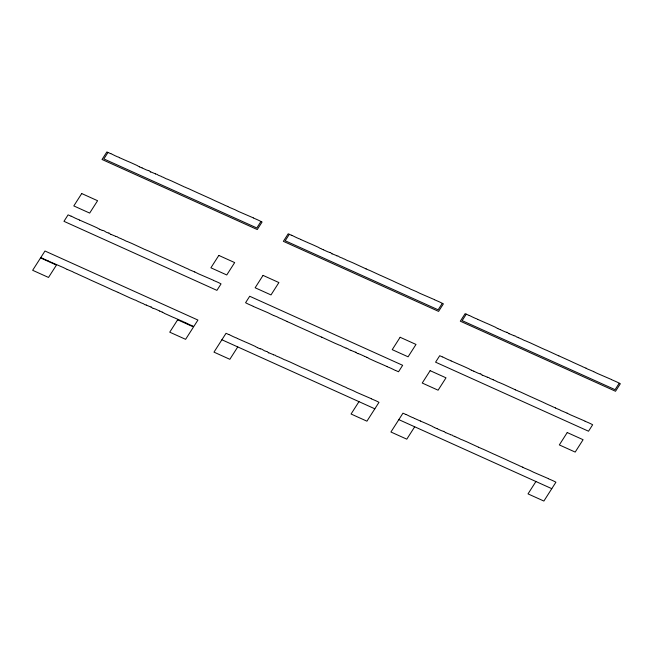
<?xml version="1.0" encoding="UTF-8"?>
<svg xmlns="http://www.w3.org/2000/svg" width="653" height="653" viewBox="0 0 653 653"><rect width="100%" height="100%" fill="white"/><g stroke="black" fill="none" stroke-linecap="round" stroke-linejoin="round"><path stroke-width="0.98" d="M118.209 292.43A4.498 3.885 -21.8 0 0 117.001 291.924L116.577 291.76A1.592 1.379 -21.8 0 1 116.299 291.597L114.079 290.626A0.89 0.767 -21.8 0 1 113.663 290.52L102.252 285.247A2.963 2.555 -21.8 0 1 101.297 284.847L89.861 279.713A6.13 5.289 -21.8 0 0 88.914 279.223L88.131 278.896A3.094 2.669 -21.8 0 1 87.706 278.643L81.299 275.77A1.51 1.306 -21.8 0 1 80.939 275.566L77.919 274.252A2.628 2.269 -21.8 0 0 77.356 273.901L74.018 272.497A6.391 5.518 -21.8 0 1 73.34 272.113L72.173 271.468A3.681 3.175 -21.8 0 0 71.618 271.297L67.186 269.411M287.165 321.603L292.438 323.888A3.094 2.669 -21.8 0 0 292.854 324.141L293.638 324.468A6.13 5.289 -21.8 0 1 294.593 324.957L306.02 330.1A2.963 2.555 -21.8 0 0 306.975 330.508L318.386 335.764A0.89 0.767 -21.8 0 0 318.803 335.871L321.023 336.85A1.592 1.379 -21.8 0 0 321.3 337.013L321.733 337.16M260.947 221.506L262.082 222.012L257.266 229.546L102.039 159.487L106.855 151.953L107.99 152.459L103.868 158.916L256.817 227.954L260.947 221.506C258.768 220.216 255.788 219.057 253.356 217.98M442.269 303.351L443.403 303.857L438.587 311.391L283.369 241.332L288.185 233.798L289.32 234.313L285.19 240.761L438.147 309.8L442.269 303.351C440.089 302.061 437.11 300.902 434.686 299.825M237.749 346.931L229.84 359.305L213.98 352.138L226.02 333.316L228.052 334.205A1.616 1.396 -21.8 0 0 228.803 334.516M358.979 401.644L351.069 414.018L366.929 421.177L378.969 402.354C376.797 401.064 373.867 399.881 371.41 398.877M619.215 383.213L620.35 383.727L615.534 391.261L460.316 321.194L465.132 313.669L466.266 314.175L462.136 320.631L615.085 389.67L619.215 383.213C617.044 381.915 614.057 380.781 611.632 379.695M414.696 426.793L406.786 439.167L390.918 432.008L402.958 413.178L404.999 414.075A1.616 1.396 -21.8 0 0 405.75 414.386M535.925 481.514L528.016 493.888L543.876 501.047L555.915 482.216C553.736 480.959 550.814 479.751 548.349 478.747M150.81 171.935L155.545 173.878M110.904 234.345L115.646 236.288M150.957 307.057L146.248 305.09M332.132 253.78L336.875 255.723M268.832 352.783L273.574 354.726M355.689 352.302L351.012 350.408M509.079 333.65L513.821 335.593M482.518 375.189L487.26 377.132M445.779 432.653L450.521 434.596M150.704 172.017L150.182 171.788A1.624 1.396 -21.8 0 1 150.027 171.519L149.153 170.678A2.057 1.771 -21.8 0 0 148.615 170.645L148.558 170.645M110.83 234.403L110.284 234.198A1.624 1.396 -21.8 0 1 110.12 233.929L109.247 233.088A2.057 1.771 -21.8 0 0 108.708 233.048L108.708 233.048M151.063 306.975L151.618 307.179A1.624 1.396 -21.8 0 1 151.774 307.449L152.647 308.289A2.057 1.771 -21.8 0 0 153.186 308.33L153.243 308.322M332.034 253.862L331.512 253.633A1.624 1.396 -21.8 0 1 331.349 253.364L330.475 252.523A2.057 1.771 -21.8 0 0 329.936 252.491L329.912 252.491M268.734 352.865L268.203 352.636A1.624 1.396 -21.8 0 1 268.048 352.367L267.175 351.526A2.057 1.771 -21.8 0 0 266.636 351.494L266.636 351.494M355.787 352.22L356.342 352.432A1.624 1.396 -21.8 0 1 356.497 352.702L357.371 353.542A2.057 1.771 -21.8 0 0 357.909 353.575L357.966 353.575M509.005 333.716L508.45 333.503A1.624 1.396 -21.8 0 1 508.295 333.234L507.422 332.393A2.057 1.771 -21.8 0 0 506.883 332.361L506.826 332.361M482.42 375.271L481.89 375.042A1.624 1.396 -21.8 0 1 481.734 374.773L480.861 373.94A2.057 1.771 -21.8 0 0 480.322 373.9L480.29 373.9M445.681 432.735L445.15 432.506A1.624 1.396 -21.8 0 1 444.995 432.237L444.122 431.396A2.057 1.771 -21.8 0 0 443.583 431.364L443.583 431.364M321.358 248.866L321.986 249.152A1.02 0.882 -21.8 0 0 322.362 249.389L323.382 249.683M119.54 157.7L124.38 159.846A8.832 7.616 -21.8 0 0 125.474 160.312L126.151 160.581A1.804 1.551 -21.8 0 1 126.437 160.777C130.274 162.311 134.151 164.14 137.726 165.78A0.906 0.784 -21.8 0 0 137.938 166.05L139.554 166.809M79.642 220.11L84.482 222.249A8.832 7.616 -21.8 0 0 85.576 222.714L86.245 222.983A1.804 1.551 -21.8 0 1 86.531 223.179C90.367 224.722 94.244 226.55 97.828 228.191A0.906 0.784 -21.8 0 0 98.04 228.46L99.656 229.211M300.87 239.545L305.71 241.692A8.832 7.616 -21.8 0 0 306.804 242.157L307.473 242.426A1.804 1.551 -21.8 0 1 307.759 242.622C311.595 244.173 315.472 245.969 319.056 247.626A0.906 0.784 -21.8 0 0 319.268 247.895L320.884 248.654M182.211 321.276L177.412 319.121A8.832 7.616 -21.8 0 0 176.318 318.664L175.73 318.435A1.804 1.551 -21.8 0 1 175.363 318.199C171.576 316.754 167.454 314.591 164.107 313.285A0.906 0.784 -21.8 0 0 163.854 312.918L162.246 312.167M237.561 338.548L242.41 340.695A8.832 7.616 -21.8 0 0 243.504 341.16L244.173 341.429A1.804 1.551 -21.8 0 1 244.459 341.625C248.295 343.168 252.172 344.996 255.756 346.629A0.906 0.784 -21.8 0 0 255.968 346.898L257.576 347.657M477.816 319.415L482.657 321.562A8.832 7.616 -21.8 0 0 483.751 322.027L484.42 322.296A1.804 1.551 -21.8 0 1 484.706 322.492C488.542 324.035 492.419 325.855 496.002 327.496A0.906 0.784 -21.8 0 0 496.215 327.765L497.823 328.524M386.984 366.521L382.144 364.374A8.832 7.616 -21.8 0 0 381.042 363.909L380.373 363.639A1.804 1.551 -21.8 0 1 380.087 363.443C376.267 361.95 372.316 359.983 368.814 358.489A0.906 0.784 -21.8 0 0 368.586 358.171L366.97 357.411M451.247 360.954L456.088 363.101A8.832 7.616 -21.8 0 0 457.19 363.566L457.859 363.835A1.804 1.551 -21.8 0 1 458.145 364.031C461.981 365.574 465.858 367.394 469.442 369.035A0.906 0.784 -21.8 0 0 469.654 369.304L471.262 370.063M414.508 418.418L419.348 420.565A8.832 7.616 -21.8 0 0 420.45 421.03M345.87 348.09L345.168 347.82A3.934 3.396 -21.8 0 0 344.425 347.323A1.886 1.624 -21.8 0 0 343.731 347.176L340.221 345.372A7.82 6.742 -21.8 0 0 339.829 345.266L339.095 345.062A1.29 1.11 -21.8 0 1 338.842 344.915L335.422 343.454A1.935 1.673 -21.8 0 1 335.103 343.331L322.917 337.699A4.498 3.885 -21.8 0 0 321.733 337.168M346.172 348.025L348.106 348.947A1.437 1.241 -21.8 0 1 348.384 349.069L349.224 349.779A1.086 0.939 -21.8 0 0 349.763 349.935L350.939 350.22M119.368 157.724L118.724 157.242A0.98 0.849 -21.8 0 0 118.413 157.047L117.785 156.9A2.343 2.024 -21.8 0 1 117.393 156.793L116.071 156.132A2.318 2 -21.8 0 0 115.679 156.018L111.026 153.692M79.511 220.126L78.817 219.645A0.98 0.849 -21.8 0 0 78.515 219.449L77.878 219.31A2.343 2.024 -21.8 0 1 77.495 219.196L76.172 218.535A2.318 2 -21.8 0 0 75.781 218.429L71.128 216.102M300.698 239.569L300.045 239.088A0.98 0.849 -21.8 0 0 299.743 238.892L299.107 238.745A2.343 2.024 -21.8 0 1 298.723 238.639L297.401 237.978A2.318 2 -21.8 0 0 297.009 237.863L292.291 235.537M182.383 321.252L183.077 321.733A0.98 0.849 -21.8 0 0 183.379 321.929L184.015 322.068A2.343 2.024 -21.8 0 1 184.399 322.182L185.721 322.843A2.318 2 -21.8 0 0 186.113 322.949L190.831 325.284M237.39 338.572L236.745 338.091A0.98 0.849 -21.8 0 0 236.443 337.895L235.806 337.748A2.343 2.024 -21.8 0 1 235.415 337.642L234.101 336.981A2.318 2 -21.8 0 0 233.709 336.866L228.991 334.54M477.686 319.439L476.992 318.958A0.98 0.849 -21.8 0 0 476.69 318.754L476.053 318.615A2.343 2.024 -21.8 0 1 475.67 318.509L474.347 317.848A2.318 2 -21.8 0 0 473.956 317.733L469.238 315.407M387.115 366.496L387.8 366.978A0.98 0.849 -21.8 0 0 388.111 367.174L388.739 367.321A2.343 2.024 -21.8 0 1 389.131 367.427L390.445 368.088A2.318 2 -21.8 0 0 390.837 368.202L395.555 370.529M451.076 360.987L450.431 360.497A0.98 0.849 -21.8 0 0 450.129 360.301L449.493 360.154A2.343 2.024 -21.8 0 1 449.101 360.048L447.787 359.387A2.318 2 -21.8 0 0 447.395 359.281L442.742 356.954M414.337 418.442L413.692 417.961A0.98 0.849 -21.8 0 0 413.382 417.757L412.753 417.618A2.343 2.024 -21.8 0 1 412.361 417.512L411.047 416.851A2.318 2 -21.8 0 0 410.655 416.736L406.003 414.41M273.876 315.562L276.341 316.542A3.681 3.175 -21.8 0 1 276.905 316.721L278.064 317.366A6.391 5.518 -21.8 0 0 278.733 317.758L282.08 319.146A2.628 2.269 -21.8 0 1 282.643 319.505L285.663 320.811A1.51 1.306 -21.8 0 0 286.022 321.015L287.165 321.521M273.672 315.562L271.909 314.656A2.498 2.155 -21.8 0 1 271.093 314.281L267.779 312.64A2.906 2.506 -21.8 0 0 267.379 312.477L253.258 306.412M194.708 271.966L190.284 270.081A3.681 3.175 -21.8 0 1 189.721 269.909L188.562 269.265A6.391 5.518 -21.8 0 0 187.884 268.873L184.538 267.477A2.628 2.269 -21.8 0 1 183.975 267.118L180.954 265.812A1.51 1.306 -21.8 0 0 180.595 265.608L174.188 262.735A3.094 2.669 -21.8 0 0 173.763 262.482L172.988 262.155A6.13 5.289 -21.8 0 1 172.033 261.665L160.597 256.523A2.963 2.555 -21.8 0 0 159.642 256.123L148.231 250.858A0.89 0.767 -21.8 0 0 147.815 250.752L145.595 249.781A1.592 1.379 -21.8 0 0 145.317 249.609L144.884 249.47A4.498 3.885 -21.8 0 1 143.684 248.94L131.514 243.291A1.935 1.673 -21.8 0 0 131.196 243.169L127.776 241.708A1.29 1.11 -21.8 0 0 127.523 241.561L126.788 241.357A7.82 6.742 -21.8 0 1 126.396 241.259L122.886 239.447A1.886 1.624 -21.8 0 1 122.201 239.292A3.934 3.396 -21.8 0 1 121.458 238.794L118.511 237.676A1.437 1.241 -21.8 0 1 118.242 237.553L117.393 236.843A1.086 0.939 -21.8 0 0 116.854 236.688L115.695 236.443M148.394 170.645L146.876 170.074A2.155 1.853 -21.8 0 1 146.492 169.976L142.109 167.96M329.724 252.491L328.206 251.919A2.155 1.853 -21.8 0 1 327.814 251.821L323.431 249.813M108.422 233.039L106.978 232.476A2.155 1.853 -21.8 0 1 106.586 232.386L103.729 230.64L102.227 230.411M506.671 332.361L505.153 331.789A2.155 1.853 -21.8 0 1 504.761 331.691L500.378 329.675M480.11 373.908L478.592 373.328A2.155 1.853 -21.8 0 1 478.2 373.23L473.817 371.222M358.122 353.575L359.648 354.146A2.155 1.853 -21.8 0 1 360.032 354.244L364.415 356.252M153.398 308.322L154.916 308.902A2.155 1.853 -21.8 0 1 155.308 308.991L159.691 311.008M266.424 351.494L264.906 350.922A2.155 1.853 -21.8 0 1 264.514 350.824L261.657 349.086L260.147 348.857M443.297 431.347L441.844 430.792A2.155 1.853 -21.8 0 1 441.461 430.694L437.077 428.678M366.113 268.905L366.545 269.052A1.592 1.379 -21.8 0 1 366.823 269.216L369.043 270.195A0.89 0.767 -21.8 0 1 369.459 270.301L380.87 275.574A2.963 2.555 -21.8 0 1 381.825 275.966L393.261 281.108A6.13 5.289 -21.8 0 0 394.216 281.598L394.992 281.925A3.094 2.669 -21.8 0 1 395.416 282.178L401.824 285.051A1.51 1.306 -21.8 0 1 402.183 285.255L405.203 286.561A2.628 2.269 -21.8 0 0 405.766 286.92L409.105 288.324A6.391 5.518 -21.8 0 1 409.782 288.708L410.949 289.344A3.681 3.175 -21.8 0 0 411.512 289.524L415.937 291.409A2.498 2.155 -21.8 0 1 416.753 291.785L420.075 293.426A2.906 2.506 -21.8 0 0 420.475 293.589L434.612 299.694M420.442 421.03L421.12 421.299A1.804 1.551 -21.8 0 1 421.405 421.495C425.242 423.03 429.119 424.858 432.694 426.499A0.906 0.784 -21.8 0 0 432.906 426.768L434.523 427.527M227.783 206.479L224.436 205.075A2.628 2.269 -21.8 0 1 223.873 204.716L220.861 203.41A1.51 1.306 -21.8 0 0 220.494 203.205L214.086 200.332A3.094 2.669 -21.8 0 0 213.67 200.079L212.886 199.753A6.13 5.289 -21.8 0 1 211.931 199.263L200.504 194.121A2.963 2.555 -21.8 0 0 199.549 193.712L188.129 188.456A0.89 0.767 -21.8 0 0 187.721 188.35L185.501 187.37A1.592 1.379 -21.8 0 0 185.223 187.207L184.791 187.06A4.498 3.885 -21.8 0 1 183.591 186.538L171.421 180.889A1.935 1.673 -21.8 0 0 171.102 180.767L167.682 179.306A1.29 1.11 -21.8 0 0 167.429 179.159L166.695 178.955A7.82 6.742 -21.8 0 1 166.303 178.849L162.785 177.045A1.886 1.624 -21.8 0 1 162.099 176.89A3.934 3.396 -21.8 0 1 161.356 176.392L158.418 175.273A1.437 1.241 -21.8 0 1 158.14 175.143L157.3 174.441A1.086 0.939 -21.8 0 0 156.761 174.286L155.585 174M586.051 368.194L582.713 366.782A2.628 2.269 -21.8 0 1 582.15 366.431L579.129 365.117A1.51 1.306 -21.8 0 0 578.77 364.921L572.363 362.048A3.094 2.669 -21.8 0 0 571.938 361.786L571.155 361.468A6.13 5.289 -21.8 0 1 570.2 360.978L558.772 355.828M522.751 467.197L519.413 465.793A2.628 2.269 -21.8 0 1 518.849 465.434L515.829 464.12A1.51 1.306 -21.8 0 0 515.47 463.924L509.054 461.051A3.094 2.669 -21.8 0 0 508.638 460.789L507.854 460.471A6.13 5.289 -21.8 0 1 506.899 459.981L495.472 454.831A2.963 2.555 -21.8 0 0 494.517 454.431L483.106 449.174A0.89 0.767 -21.8 0 0 482.689 449.06L480.469 448.089A1.592 1.379 -21.8 0 0 480.192 447.925L479.759 447.778A4.498 3.885 -21.8 0 1 478.559 447.256M221.889 339.764L374.838 408.811M398.836 419.634L551.785 488.673M548.259 478.559L534.113 472.462A2.906 2.506 -21.8 0 1 533.713 472.299L530.399 470.65A2.498 2.155 -21.8 0 0 529.583 470.274L525.151 468.389A3.681 3.175 -21.8 0 1 524.588 468.217L523.428 467.572A6.391 5.518 -21.8 0 0 522.759 467.181M593.699 371.647L597.022 373.296A2.906 2.506 -21.8 0 0 597.413 373.459L611.559 379.556M567.139 413.186L570.453 414.835A2.906 2.506 -21.8 0 0 570.853 414.998L584.998 421.103M515.315 389.776L503.128 384.144A1.935 1.673 -21.8 0 0 502.81 384.021L499.39 382.56A1.29 1.11 -21.8 0 0 499.137 382.413L498.402 382.209A7.82 6.742 -21.8 0 1 498.01 382.103L494.501 380.299A1.886 1.624 -21.8 0 1 493.815 380.144A3.934 3.396 -21.8 0 1 493.072 379.646M478.576 447.24L466.389 441.599A1.935 1.673 -21.8 0 0 466.071 441.485L462.65 440.016A1.29 1.11 -21.8 0 0 462.397 439.869L461.663 439.665A7.82 6.742 -21.8 0 1 461.271 439.567L457.761 437.763A1.886 1.624 -21.8 0 1 457.067 437.6A3.934 3.396 -21.8 0 1 456.333 437.11L454.937 436.71M118.193 292.454L130.38 298.086A1.935 1.673 -21.8 0 0 130.698 298.209L134.118 299.67A1.29 1.11 -21.8 0 0 134.371 299.817L135.106 300.021A7.82 6.742 -21.8 0 1 135.498 300.119L139.007 301.931A1.886 1.624 -21.8 0 1 139.693 302.086A3.934 3.396 -21.8 0 1 140.436 302.584L143.382 303.702A1.437 1.241 -21.8 0 1 143.652 303.825L144.501 304.535A1.086 0.939 -21.8 0 0 145.039 304.682L146.207 304.967M493.064 379.654L490.125 378.528A1.437 1.241 -21.8 0 1 489.848 378.405L489.007 377.695A1.086 0.939 -21.8 0 0 488.468 377.54L487.301 377.254M437.02 428.556L436 428.262A1.02 0.882 -21.8 0 1 435.633 428.025L434.555 427.633M260.074 348.686L259.061 348.392A1.02 0.882 -21.8 0 1 258.686 348.155L257.617 347.763M555.589 407.97L552.569 406.664A1.51 1.306 -21.8 0 0 552.209 406.46L545.802 403.587A3.094 2.669 -21.8 0 0 545.377 403.334L544.594 403.007A6.13 5.289 -21.8 0 1 543.639 402.517L532.211 397.375A2.963 2.555 -21.8 0 0 531.256 396.967L519.845 391.71A0.89 0.767 -21.8 0 0 519.429 391.604L517.209 390.625A1.592 1.379 -21.8 0 0 516.931 390.461L516.499 390.314A4.498 3.885 -21.8 0 1 515.299 389.792M289.32 234.313L291.36 235.202M191.77 325.618L193.802 326.508L197.932 320.052L44.975 251.013L40.853 257.47C43.033 258.751 46.012 259.918 48.436 260.988M466.266 314.175L468.299 315.072A1.616 1.396 -21.8 0 0 469.058 315.383M107.99 152.459L110.031 153.357A1.616 1.396 -21.8 0 0 110.781 153.667M253.291 217.849L239.145 211.743A2.906 2.506 -21.8 0 1 238.745 211.58L235.431 209.931A2.498 2.155 -21.8 0 0 234.615 209.556L230.183 207.678A3.681 3.175 -21.8 0 1 229.619 207.499L228.46 206.854A6.391 5.518 -21.8 0 0 227.791 206.462M473.76 371.092L472.748 370.798A1.02 0.882 -21.8 0 1 472.372 370.561L471.311 370.202M364.488 356.424L365.492 356.677A1.02 0.882 -21.8 0 1 365.86 356.913L366.937 357.305M142.052 167.837L141.032 167.543A1.02 0.882 -21.8 0 1 140.656 167.307L139.595 166.948M253.16 306.241C250.736 305.163 247.756 303.996 245.577 302.714L249.707 296.258L402.656 365.305L398.534 371.753L396.493 370.863A1.616 1.396 -21.8 0 0 395.742 370.553M371.312 398.697L357.167 392.592A2.906 2.506 -21.8 0 1 356.767 392.429L353.453 390.78A2.498 2.155 -21.8 0 0 352.636 390.404L348.204 388.527A3.681 3.175 -21.8 0 1 347.641 388.347L346.482 387.702A6.391 5.518 -21.8 0 0 345.812 387.319L342.466 385.923A2.628 2.269 -21.8 0 1 341.903 385.564L338.883 384.258A1.51 1.306 -21.8 0 0 338.523 384.054L332.116 381.181A3.094 2.669 -21.8 0 0 331.691 380.928L330.908 380.601A6.13 5.289 -21.8 0 1 329.953 380.111L318.525 374.969A2.963 2.555 -21.8 0 0 317.57 374.561L306.241 369.361A0.89 0.767 -21.8 0 0 305.743 369.198L303.523 368.219A1.592 1.379 -21.8 0 0 303.245 368.055L302.812 367.908A4.498 3.885 -21.8 0 1 301.613 367.386L289.442 361.738A1.935 1.673 -21.8 0 0 289.124 361.615L285.704 360.154A1.29 1.11 -21.8 0 0 285.451 360.007L284.716 359.803A7.82 6.742 -21.8 0 1 284.324 359.697L280.814 357.893A1.886 1.624 -21.8 0 1 280.129 357.738A3.934 3.396 -21.8 0 1 279.386 357.24L276.439 356.122A1.437 1.241 -21.8 0 1 276.162 355.999L275.321 355.289A1.086 0.939 -21.8 0 0 274.782 355.134L273.623 354.889M213.384 280.251L199.247 274.146A2.906 2.506 -21.8 0 1 198.847 273.991L195.533 272.342A2.498 2.155 -21.8 0 0 194.708 271.958M48.51 261.127L62.647 267.232A2.906 2.506 -21.8 0 1 63.047 267.387L66.369 269.036A2.498 2.155 -21.8 0 0 67.186 269.42M99.697 229.35L100.758 229.709A1.02 0.882 -21.8 0 0 101.133 229.946L102.154 230.24M585.096 421.283C587.374 422.213 590.5 423.511 592.655 424.76L588.524 431.217L435.575 362.178L439.706 355.722L441.738 356.611A1.616 1.396 -21.8 0 0 442.489 356.922M213.482 280.431C215.759 281.361 218.894 282.659 221.041 283.908L216.918 290.365L63.961 221.326L68.092 214.87L70.124 215.759A1.616 1.396 -21.8 0 0 70.883 216.07M500.329 329.553L499.308 329.259A1.02 0.882 -21.8 0 1 498.933 329.022L497.864 328.63M159.74 311.138L160.76 311.432A1.02 0.882 -21.8 0 1 161.136 311.661L162.205 312.061M450.586 434.8L451.729 435.004A1.086 0.939 -21.8 0 1 452.268 435.151L453.109 435.861A1.437 1.241 -21.8 0 0 453.386 435.992L454.847 436.424M336.94 255.927L338.083 256.131A1.086 0.939 -21.8 0 1 338.621 256.286L339.47 256.996A1.437 1.241 -21.8 0 0 339.74 257.119L342.678 258.245A3.934 3.396 -21.8 0 0 343.421 258.743A1.886 1.624 -21.8 0 0 344.115 258.89L347.625 260.694A7.82 6.742 -21.8 0 0 348.016 260.8L348.751 261.004A1.29 1.11 -21.8 0 1 349.012 261.151L352.424 262.612A1.935 1.673 -21.8 0 1 352.742 262.735L364.929 268.367A4.498 3.885 -21.8 0 0 366.121 268.897M518.245 337.707L519.625 338.107A3.934 3.396 -21.8 0 0 520.368 338.605A1.886 1.624 -21.8 0 0 521.061 338.76L524.571 340.564A7.82 6.742 -21.8 0 0 524.963 340.662L525.698 340.866A1.29 1.11 -21.8 0 1 525.951 341.013L529.371 342.482A1.935 1.673 -21.8 0 1 529.689 342.596L541.876 348.237A4.498 3.885 -21.8 0 0 543.067 348.767L543.492 348.922A1.592 1.379 -21.8 0 1 543.769 349.086L545.99 350.057A0.89 0.767 -21.8 0 1 546.406 350.171L557.817 355.436A2.963 2.555 -21.8 0 1 558.772 355.836M518.147 337.421L516.686 336.989A1.437 1.241 -21.8 0 1 516.409 336.858L515.568 336.148A1.086 0.939 -21.8 0 0 515.029 336.001L513.862 335.715M593.699 371.647A2.498 2.155 -21.8 0 0 592.883 371.271L588.451 369.386A3.681 3.175 -21.8 0 1 587.896 369.214L586.737 368.57A6.391 5.518 -21.8 0 0 586.059 368.178M567.139 413.194A2.498 2.155 -21.8 0 0 566.322 412.81L561.89 410.933A3.681 3.175 -21.8 0 1 561.327 410.753L560.168 410.108A6.391 5.518 -21.8 0 0 559.499 409.725L556.152 408.329A2.628 2.269 -21.8 0 1 555.589 407.97M292.111 235.513A1.616 1.396 -21.8 0 1 291.344 235.211M191.011 325.308A1.616 1.396 -21.8 0 1 191.778 325.61M40.559 257.919L32.65 270.293L48.51 277.452L56.427 265.085L40.559 257.919M81.723 193.549L73.805 205.924L89.673 213.082L97.583 200.716L81.723 193.549M177.657 319.799L169.739 332.173L185.607 339.331L193.517 326.957L177.657 319.799M218.812 255.429L210.903 267.803L226.762 274.962L234.672 262.588L218.812 255.429M263.045 275.395L255.135 287.769L270.995 294.927L278.904 282.561L263.045 275.395M400.134 337.274L392.224 349.649L408.084 356.807L416.002 344.441L400.134 337.274M430.147 370.667L422.238 383.042L438.098 390.2L446.007 377.826L430.147 370.667M567.237 432.547L559.327 444.922L575.187 452.08L583.096 439.706L567.237 432.547"/></g></svg>
